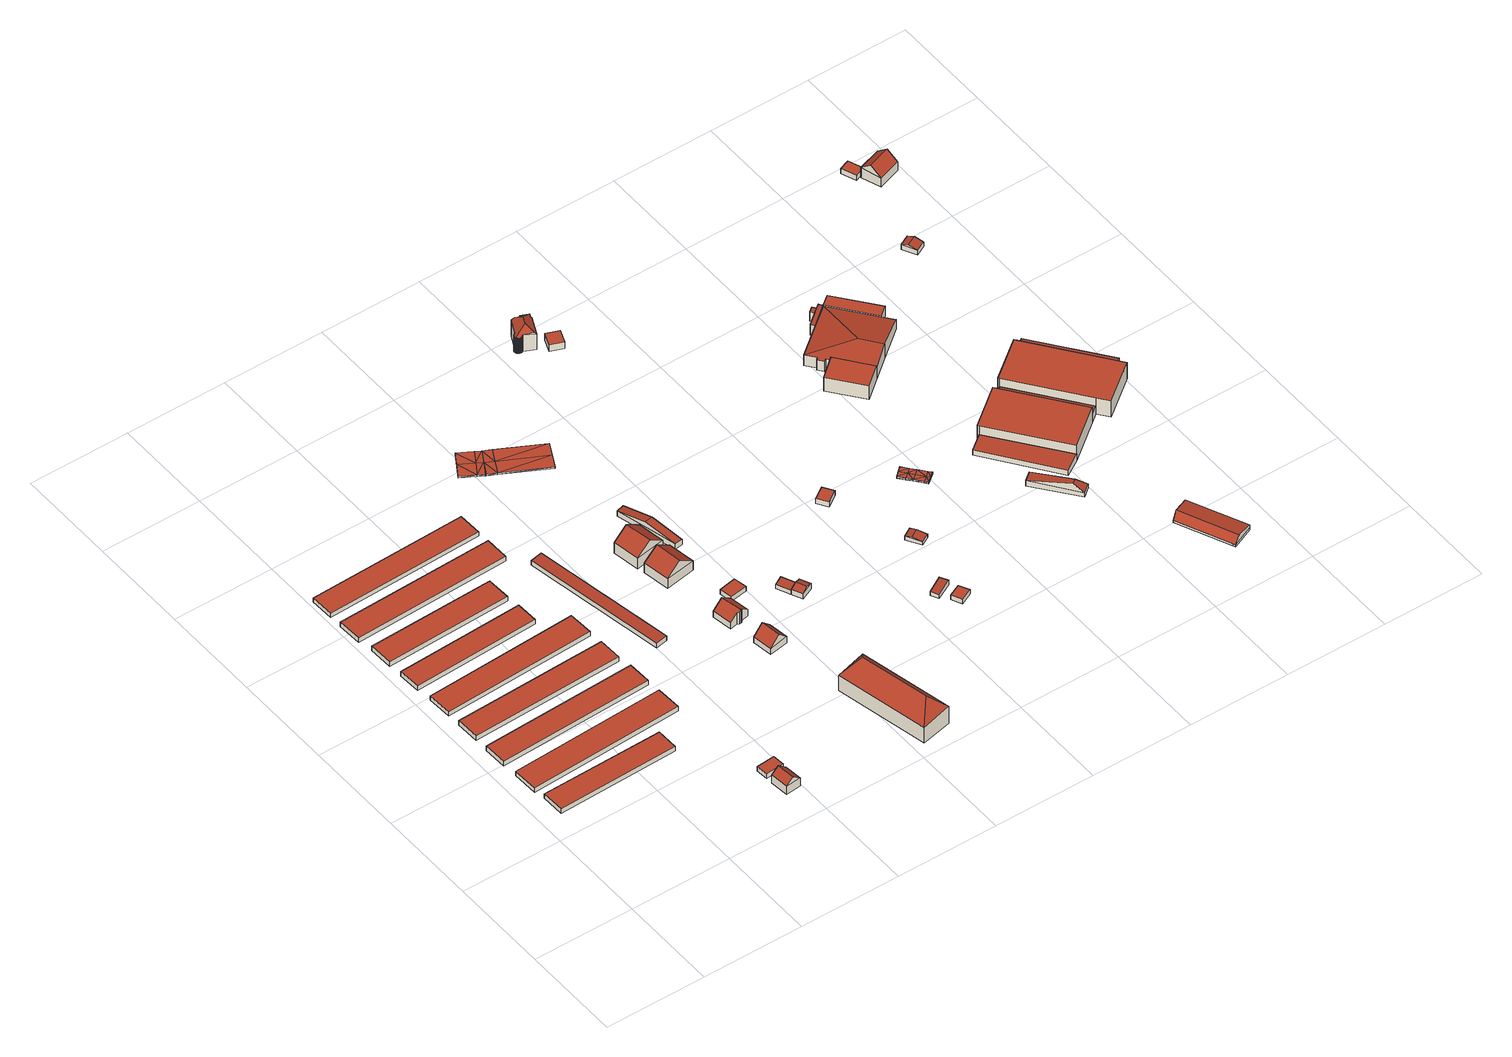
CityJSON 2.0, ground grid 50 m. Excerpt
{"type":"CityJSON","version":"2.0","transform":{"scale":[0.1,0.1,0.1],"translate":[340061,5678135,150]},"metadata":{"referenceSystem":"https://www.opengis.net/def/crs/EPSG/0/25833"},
"CityObjects":{
"building1":{"type":"Building","attributes":{"Dachtyp_tdc":"tdcPolyFlatRoof","Gemeindeschluessel":14729160,"Dachneigung":0,"QualitaetDacherkennung":96,"Geometrietyp2DReferenz":"3000","function":"31001_2463","roofType":"1000","measuredHeight":2.5},"geometry":[{"type":"MultiSurface","lod":"2","boundaries":[[[0,1,2,3]],[[1,4,5,2]],[[4,6,7,5]],[[6,0,3,7]],[[6,4,1,0]],[[3,2,5,7]]],"semantics":{"surfaces":[{"type":"WallSurface"},{"type":"RoofSurface"},{"type":"GroundSurface"}],"values":[0,0,0,0,1,2]}}]},
"building2":{"type":"Building","attributes":{"Dachtyp_tdc":"tdcPolyFlatRoof","Gemeindeschluessel":14729160,"Dachneigung":0,"QualitaetDacherkennung":95,"Geometrietyp2DReferenz":"3000","function":"31001_2463","roofType":"1000","measuredHeight":2.52},"geometry":[{"type":"MultiSurface","lod":"2","boundaries":[[[8,9,10,11]],[[8,12,13,9]],[[10,14,15,11]],[[9,13,14,10]],[[13,12,15,14]],[[12,8,11,15]]],"semantics":{"surfaces":[{"type":"WallSurface"},{"type":"RoofSurface"},{"type":"GroundSurface"}],"values":[0,1,2,0,0,0]}}]},
"building3":{"type":"Building","attributes":{"Dachtyp_tdc":"tdcPolyFlatRoof","Gemeindeschluessel":14729160,"Dachneigung":0,"QualitaetDacherkennung":96,"Geometrietyp2DReferenz":"3000","function":"31001_2463","roofType":"1000","measuredHeight":2.64},"geometry":[{"type":"MultiSurface","lod":"2","boundaries":[[[16,17,18,19]],[[17,20,21,18]],[[20,22,23,21]],[[22,16,19,23]],[[22,20,17,16]],[[19,18,21,23]]],"semantics":{"surfaces":[{"type":"WallSurface"},{"type":"RoofSurface"},{"type":"GroundSurface"}],"values":[0,0,0,0,1,2]}}]},
"building4":{"type":"Building","attributes":{"Dachtyp_tdc":"tdcPolyFlatRoof","Gemeindeschluessel":14729160,"Dachneigung":0,"QualitaetDacherkennung":95,"Geometrietyp2DReferenz":"3000","function":"31001_2463","roofType":"1000","measuredHeight":2.54},"geometry":[{"type":"MultiSurface","lod":"2","boundaries":[[[24,25,26,27]],[[25,28,29,26]],[[28,30,31,29]],[[30,24,27,31]],[[30,28,25,24]],[[27,26,29,31]]],"semantics":{"surfaces":[{"type":"WallSurface"},{"type":"RoofSurface"},{"type":"GroundSurface"}],"values":[0,0,0,0,1,2]}}]},
"building5":{"type":"Building","attributes":{"Dachtyp_tdc":"tdcPolyFlatRoof","Gemeindeschluessel":14729160,"Dachneigung":0,"QualitaetDacherkennung":94,"Geometrietyp2DReferenz":"3000","function":"31001_2463","roofType":"1000","measuredHeight":2.49},"geometry":[{"type":"MultiSurface","lod":"2","boundaries":[[[32,33,34,35]],[[33,36,37,34]],[[36,38,39,37]],[[38,32,35,39]],[[38,36,33,32]],[[35,34,37,39]]],"semantics":{"surfaces":[{"type":"WallSurface"},{"type":"RoofSurface"},{"type":"GroundSurface"}],"values":[0,0,0,0,1,2]}}]},
"building6":{"type":"Building","attributes":{"Dachtyp_tdc":"tdcPolyFlatRoof","Gemeindeschluessel":14729160,"Dachneigung":0,"QualitaetDacherkennung":95,"Geometrietyp2DReferenz":"3000","function":"31001_2463","roofType":"1000","measuredHeight":2.53},"geometry":[{"type":"MultiSurface","lod":"2","boundaries":[[[40,41,42,43]],[[41,44,45,42]],[[44,46,47,45]],[[46,40,43,47]],[[46,44,41,40]],[[43,42,45,47]]],"semantics":{"surfaces":[{"type":"WallSurface"},{"type":"RoofSurface"},{"type":"GroundSurface"}],"values":[0,0,0,0,1,2]}}]},
"building7":{"type":"Building","attributes":{"Gemeindeschluessel":14729160,"Dachtyp_tdc":"tdcPolyFlatRoof","Dachneigung":0,"QualitaetDacherkennung":95,"Geometrietyp2DReferenz":"3000","function":"31001_2463","roofType":"1000","measuredHeight":2.55},"geometry":[{"type":"MultiSurface","lod":"2","boundaries":[[[48,49,50,51]],[[49,52,53,50]],[[52,54,55,53]],[[54,48,51,55]],[[54,52,49,48]],[[51,50,53,55]]],"semantics":{"surfaces":[{"type":"WallSurface"},{"type":"RoofSurface"},{"type":"GroundSurface"}],"values":[0,0,0,0,1,2]}}]},
"building8":{"type":"Building","attributes":{"Dachtyp_tdc":"tdcGableRoof","Gemeindeschluessel":14729160,"Dachneigung":39.88,"QualitaetDacherkennung":88,"Geometrietyp2DReferenz":"3000","function":"31001_9998","roofType":"3100","measuredHeight":7.83},"geometry":[{"type":"MultiSurface","lod":"2","boundaries":[[[56,57,58,59]],[[57,60,61,58]],[[60,62,63,61]],[[62,56,59,63]],[[60,57,64]],[[56,62,65]],[[57,56,65,64]],[[62,60,64,65]],[[59,58,61,63]]],"semantics":{"surfaces":[{"type":"WallSurface"},{"type":"RoofSurface"},{"type":"GroundSurface"}],"values":[0,0,0,0,0,0,1,1,2]}}]},
"building9":{"type":"Building","attributes":{"Dachtyp_tdc":"tdcPolyFlatRoof","Gemeindeschluessel":14729160,"Dachneigung":0,"QualitaetDacherkennung":67,"Geometrietyp2DReferenz":"3000","function":"31001_9998","roofType":"1000","measuredHeight":2.51},"geometry":[{"type":"MultiSurface","lod":"2","boundaries":[[[66,67,68,69]],[[67,70,71,68]],[[70,72,73,71]],[[72,66,69,73]],[[72,70,67,66]],[[69,68,71,73]]],"semantics":{"surfaces":[{"type":"WallSurface"},{"type":"RoofSurface"},{"type":"GroundSurface"}],"values":[0,0,0,0,1,2]}}]},
"building10":{"type":"Building","attributes":{"Dachtyp_tdc":"tdcPolyFlatRoof","Gemeindeschluessel":14729160,"Dachneigung":0,"QualitaetDacherkennung":96,"Geometrietyp2DReferenz":"3000","function":"31001_2463","roofType":"1000","measuredHeight":2.58},"geometry":[{"type":"MultiSurface","lod":"2","boundaries":[[[74,75,76,77]],[[75,78,79,76]],[[78,80,81,79]],[[80,74,77,81]],[[80,78,75,74]],[[77,76,79,81]]],"semantics":{"surfaces":[{"type":"WallSurface"},{"type":"RoofSurface"},{"type":"GroundSurface"}],"values":[0,0,0,0,1,2]}}]},
"building11":{"type":"Building","attributes":{"Dachtyp_tdc":"tdcPolyFlatRoof","Gemeindeschluessel":14729160,"Dachneigung":0,"QualitaetDacherkennung":94,"Geometrietyp2DReferenz":"3000","function":"31001_2463","roofType":"1000","measuredHeight":2.54},"geometry":[{"type":"MultiSurface","lod":"2","boundaries":[[[82,83,84,85]],[[83,86,87,84]],[[86,88,89,87]],[[88,82,85,89]],[[88,86,83,82]],[[85,84,87,89]]],"semantics":{"surfaces":[{"type":"WallSurface"},{"type":"RoofSurface"},{"type":"GroundSurface"}],"values":[0,0,0,0,1,2]}}]},
"building12":{"type":"Building","attributes":{"Dachtyp_tdc":"tdcPolyFlatRoof","Gemeindeschluessel":14729160,"Dachneigung":2.78,"QualitaetDacherkennung":98,"Geometrietyp2DReferenz":"3000","function":"31001_2463","roofType":"2100","measuredHeight":2.7},"geometry":[{"type":"MultiSurface","lod":"2","boundaries":[[[90,91,92,93]],[[91,94,95,92]],[[94,96,97,95]],[[96,90,93,97]],[[96,94,91,90]],[[93,92,95,97]]],"semantics":{"surfaces":[{"type":"WallSurface"},{"type":"RoofSurface"},{"type":"GroundSurface"}],"values":[0,0,0,0,1,2]}}]},
"building13":{"type":"Building","attributes":{"Dachtyp_tdc":"tdcHipRoof","Gemeindeschluessel":14729160,"Dachneigung":42.55,"QualitaetDacherkennung":79,"Geometrietyp2DReferenz":"3000","function":"31001_9998","roofType":"3200","measuredHeight":16.56},"geometry":[{"type":"MultiSurface","lod":"2","boundaries":[[[98,99,100,101]],[[99,102,103,100]],[[102,104,105,103]],[[104,98,101,105]],[[102,99,106]],[[98,104,107]],[[99,98,107,106]],[[104,102,106,107]],[[101,100,103,105]]],"semantics":{"surfaces":[{"type":"WallSurface"},{"type":"RoofSurface"},{"type":"GroundSurface"}],"values":[0,0,0,0,1,1,1,1,2]}}]},
"building14":{"type":"Building","attributes":{"Dachtyp_tdc":"tdcGableRoof","Gemeindeschluessel":14729160,"Dachneigung":44.79,"QualitaetDacherkennung":90,"Geometrietyp2DReferenz":"3000","function":"31001_9998","roofType":"3100","measuredHeight":8.06},"geometry":[{"type":"MultiSurface","lod":"2","boundaries":[[[108,109,110,111]],[[109,112,113,110]],[[112,114,115,113]],[[114,108,111,115]],[[112,109,116]],[[108,114,117]],[[109,108,117,116]],[[114,112,116,117]],[[111,110,113,115]]],"semantics":{"surfaces":[{"type":"WallSurface"},{"type":"RoofSurface"},{"type":"GroundSurface"}],"values":[0,0,0,0,0,0,1,1,2]}}]},
"building15":{"type":"Building","attributes":{"Dachtyp_tdc":"tdcGableRoof","Gemeindeschluessel":14729160,"Dachneigung":37.89,"QualitaetDacherkennung":92,"Geometrietyp2DReferenz":"3000","function":"31001_9998","roofType":"3100","measuredHeight":7.56},"geometry":[{"type":"MultiSurface","lod":"2","boundaries":[[[118,119,120,121]],[[119,122,123,120]],[[122,124,125,123]],[[124,126,127,125]],[[126,128,129,127]],[[128,130,131,129]],[[130,132,133,131]],[[132,134,135,133]],[[134,136,137,135]],[[136,118,121,137]],[[132,130,128,126,124,122]],[[122,119,118,136,134,132]],[[121,120,123,125,127,129,131,133,135,137]]],"semantics":{"surfaces":[{"type":"WallSurface"},{"type":"RoofSurface"},{"type":"GroundSurface"}],"values":[0,0,0,0,0,0,0,0,0,0,1,1,2]}}]},
"building16":{"type":"Building","attributes":{"Dachtyp_tdc":"tdcGableRoof","Gemeindeschluessel":14729160,"Dachneigung":36.26,"QualitaetDacherkennung":87,"Geometrietyp2DReferenz":"3000","function":"31001_9998","roofType":"3100","measuredHeight":10.91},"geometry":[{"type":"MultiSurface","lod":"2","boundaries":[[[138,139,140,141]],[[139,142,143,140]],[[142,144,145,143]],[[144,138,141,145]],[[142,139,146]],[[138,144,147]],[[139,138,147,146]],[[144,142,146,147]],[[141,140,143,145]]],"semantics":{"surfaces":[{"type":"WallSurface"},{"type":"RoofSurface"},{"type":"GroundSurface"}],"values":[0,0,0,0,0,0,1,1,2]}}]},
"building17":{"type":"Building","attributes":{"Dachtyp_tdc":"tdcGableRoof","Gemeindeschluessel":14729160,"Dachneigung":36.37,"QualitaetDacherkennung":86,"Geometrietyp2DReferenz":"3000","function":"31001_9998","roofType":"3100","measuredHeight":11.45},"geometry":[{"type":"MultiSurface","lod":"2","boundaries":[[[148,149,150,151]],[[149,152,153,150]],[[152,154,155,153]],[[154,148,151,155]],[[152,149,156]],[[148,154,157]],[[149,148,157,156]],[[154,152,156,157]],[[151,150,153,155]]],"semantics":{"surfaces":[{"type":"WallSurface"},{"type":"RoofSurface"},{"type":"GroundSurface"}],"values":[0,0,0,0,0,0,1,1,2]}}]},
"building18":{"type":"Building","attributes":{"Dachtyp_tdc":"tdcPolyFlatRoof","Gemeindeschluessel":14729160,"Dachneigung":0,"QualitaetDacherkennung":86,"Geometrietyp2DReferenz":"3000","function":"31001_9998","roofType":"1000","measuredHeight":2.58},"geometry":[{"type":"MultiSurface","lod":"2","boundaries":[[[158,159,160,161]],[[159,162,163,160]],[[162,164,165,163]],[[164,158,161,165]],[[164,162,159,158]],[[161,160,163,165]]],"semantics":{"surfaces":[{"type":"WallSurface"},{"type":"RoofSurface"},{"type":"GroundSurface"}],"values":[0,0,0,0,1,2]}}]},
"building19":{"type":"Building","attributes":{"BodenHoehe":157.32,"gemHoehe":0,"BauwerkHoehe":1,"Breite":14,"Gemeindeschluessel":"14729160","Geometrietyp2DReferenz":"3000","function":"53001_1800","measuredHeight":1},"geometry":[{"type":"MultiSurface","lod":"2","boundaries":[[[166,167,168]],[[167,169,170]],[[167,170,168]],[[169,171,170]],[[170,171,172]],[[171,173,174]],[[171,174,172]],[[175,176,177]],[[177,176,167]],[[176,178,169]],[[176,169,167]],[[169,178,179]],[[179,180,169]],[[169,180,181]],[[169,181,171]],[[181,182,173]],[[181,173,171]],[[177,167,166]],[[177,166,183]],[[177,183,184]],[[166,168,185]],[[166,185,183]],[[168,170,186]],[[168,186,185]],[[170,172,187]],[[170,187,186]],[[172,174,188]],[[172,188,187]],[[174,173,189]],[[174,189,188]],[[173,182,190]],[[173,190,189]],[[182,181,191]],[[182,191,190]],[[181,180,192]],[[181,192,191]],[[180,179,193]],[[180,193,192]],[[179,178,194]],[[179,194,193]],[[178,176,195]],[[178,195,194]],[[176,175,196]],[[176,196,195]],[[175,177,184]],[[175,184,196]],[[183,197,184]],[[185,197,183]],[[186,198,197]],[[185,186,197]],[[186,199,198]],[[187,199,186]],[[188,189,199]],[[187,188,199]],[[184,195,196]],[[197,195,184]],[[198,194,195]],[[197,198,195]],[[193,194,198]],[[198,192,193]],[[191,192,198]],[[199,191,198]],[[189,190,191]],[[199,189,191]]],"semantics":{"surfaces":[{"type":"RoofSurface"},{"type":"WallSurface"},{"type":"GroundSurface"}],"values":[0,0,0,0,0,0,0,0,0,0,0,0,0,0,0,0,0,0,1,1,1,1,1,1,1,1,1,1,1,1,1,1,1,1,1,1,1,1,1,1,1,1,1,1,1,1,2,2,2,2,2,2,2,2,2,2,2,2,2,2,2,2,2,2]}}]},
"building20":{"type":"Building","attributes":{"Dachtyp_tdc":"tdcGableRoof","Gemeindeschluessel":14729160,"Dachneigung":10.21,"QualitaetDacherkennung":23,"Geometrietyp2DReferenz":"3000","function":"31001_9998","roofType":"3100","measuredHeight":5.86},"geometry":[{"type":"MultiSurface","lod":"2","boundaries":[[[200,201,202,203]],[[201,204,205,202]],[[204,206,207,205]],[[206,200,203,207]],[[204,201,208]],[[200,206,209]],[[201,200,209,208]],[[206,204,208,209]],[[203,202,205,207]]],"semantics":{"surfaces":[{"type":"WallSurface"},{"type":"RoofSurface"},{"type":"GroundSurface"}],"values":[0,0,0,0,0,0,1,1,2]}}]},
"building21":{"type":"Building","attributes":{"Gemeindeschluessel":14729160,"Geometrietyp2DReferenz":"3000","function":"31001_9998","roofType":"9999"},"children":["building21-1","building21-2"]},
"building21-1":{"type":"BuildingPart","attributes":{"Dachtyp_tdc":"tdcPolyFlatRoof","Dachneigung":8.98,"QualitaetDacherkennung":66,"Geometrietyp2DReferenz":"3000","roofType":"2100","measuredHeight":3.09},"parents":["building21"],"geometry":[{"type":"MultiSurface","lod":"2","boundaries":[[[210,211,212,213]],[[211,214,215,212]],[[214,216,217,218,215]],[[214,211,210,219,216]],[[218,213,212,215]],[[219,217,216]],[[210,213,218,217,219]]],"semantics":{"surfaces":[{"type":"WallSurface"},{"type":"RoofSurface"},{"type":"GroundSurface"},{"type":"ClosureSurface"}],"values":[0,0,0,1,2,0,3]}}]},
"building21-2":{"type":"BuildingPart","attributes":{"Dachtyp_tdc":"tdcGableRoof","Dachneigung":16.15,"QualitaetDacherkennung":88,"Geometrietyp2DReferenz":"3000","roofType":"3100","measuredHeight":3.98},"parents":["building21"],"geometry":[{"type":"MultiSurface","lod":"2","boundaries":[[[220,221,222,223]],[[221,224,225,222]],[[224,226,210,213,225]],[[224,221,227]],[[220,217,219,226,228]],[[221,220,228,227]],[[226,224,227,228]],[[223,222,225,213,218]],[[223,218,217,220]],[[219,210,226]],[[218,213,210,219,217]]],"semantics":{"surfaces":[{"type":"WallSurface"},{"type":"RoofSurface"},{"type":"GroundSurface"},{"type":"ClosureSurface"}],"values":[0,0,0,0,0,1,1,2,0,0,3]}}]},
"building22":{"type":"Building","attributes":{"Dachtyp_tdc":"tdcPolyFlatRoof","Gemeindeschluessel":14729160,"Dachneigung":2.96,"QualitaetDacherkennung":71,"Geometrietyp2DReferenz":"3000","function":"31001_9998","roofType":"2100","measuredHeight":2.67},"geometry":[{"type":"MultiSurface","lod":"2","boundaries":[[[229,230,231,232]],[[230,233,234,231]],[[233,235,236,234]],[[235,229,232,236]],[[235,233,230,229]],[[232,231,234,236]]],"semantics":{"surfaces":[{"type":"WallSurface"},{"type":"RoofSurface"},{"type":"GroundSurface"}],"values":[0,0,0,0,1,2]}}]},
"building23":{"type":"Building","attributes":{"Dachtyp_tdc":"tdcPolyFlatRoof","Gemeindeschluessel":14729160,"Dachneigung":0,"QualitaetDacherkennung":78,"Geometrietyp2DReferenz":"3000","function":"31001_9998","roofType":"1000","measuredHeight":2.62},"geometry":[{"type":"MultiSurface","lod":"2","boundaries":[[[237,238,239,240]],[[238,241,242,239]],[[241,243,244,242]],[[243,237,240,244]],[[243,241,238,237]],[[240,239,242,244]]],"semantics":{"surfaces":[{"type":"WallSurface"},{"type":"RoofSurface"},{"type":"GroundSurface"}],"values":[0,0,0,0,1,2]}}]},
"building24":{"type":"Building","attributes":{"Dachtyp_tdc":"tdcPolyFlatRoof","Gemeindeschluessel":14729160,"Dachneigung":0,"QualitaetDacherkennung":72,"Geometrietyp2DReferenz":"3000","function":"31001_9998","roofType":"1000","measuredHeight":2.79},"geometry":[{"type":"MultiSurface","lod":"2","boundaries":[[[245,246,247,248]],[[246,249,250,247]],[[249,251,252,250]],[[251,245,248,252]],[[251,249,246,245]],[[248,247,250,252]]],"semantics":{"surfaces":[{"type":"WallSurface"},{"type":"RoofSurface"},{"type":"GroundSurface"}],"values":[0,0,0,0,1,2]}}]},
"building25":{"type":"Building","attributes":{"Dachtyp_tdc":"tdcFreeFormRoof","Gemeindeschluessel":14729160,"Dachneigung":44.11,"QualitaetDacherkennung":56,"Geometrietyp2DReferenz":"3000","function":"31001_9998","roofType":"5000","measuredHeight":13.07},"geometry":[{"type":"MultiSurface","lod":"2","boundaries":[[[253,254,255,256]],[[254,257,258,255]],[[257,259,260,258]],[[259,261,262,260]],[[261,263,264,262]],[[263,265,266,264]],[[265,267,268,266]],[[267,269,270,268]],[[269,271,272,270]],[[271,273,274,272]],[[273,275,276,274]],[[275,277,278,276]],[[277,279,280,278]],[[279,281,282,280]],[[281,283,284,282]],[[283,285,286,284]],[[285,287,288,286]],[[287,289,290,288]],[[289,291,292,290]],[[291,293,294,292]],[[293,295,296,294]],[[295,297,298,296]],[[297,299,300,298]],[[299,301,302,300]],[[301,303,304,302]],[[303,253,256,304]],[[261,305,306,307,277,275,273,271,269,267,265,263]],[[308,253,303,301,309,310]],[[254,308,310,306,305,259,257]],[[306,310,309,299,297,295,293,291,289,287,285,283,281,279,307]],[[254,253,308]],[[301,299,309]],[[261,259,305]],[[279,277,307]],[[256,255,258,260,262,264,266,268,270,272,274,276,278,280,282,284,286,288,290,292,294,296,298,300,302,304]]],"semantics":{"surfaces":[{"type":"WallSurface"},{"type":"RoofSurface"},{"type":"GroundSurface"}],"values":[0,0,0,0,0,0,0,0,0,0,0,0,0,0,0,0,0,0,0,0,0,0,0,0,0,0,1,1,1,1,0,0,0,0,2]}}]},
"building26":{"type":"Building","attributes":{"Dachtyp_tdc":"tdcGableRoof","Gemeindeschluessel":14729160,"Dachneigung":10.11,"QualitaetDacherkennung":92,"Geometrietyp2DReferenz":"3000","function":"31001_9998","roofType":"3100","measuredHeight":2.78},"geometry":[{"type":"MultiSurface","lod":"2","boundaries":[[[311,312,313,314]],[[312,315,316,313]],[[315,317,318,316]],[[317,311,314,318]],[[315,312,319]],[[311,317,320]],[[312,311,320,319]],[[317,315,319,320]],[[314,313,316,318]]],"semantics":{"surfaces":[{"type":"WallSurface"},{"type":"RoofSurface"},{"type":"GroundSurface"}],"values":[0,0,0,0,0,0,1,1,2]}}]},
"building27":{"type":"Building","attributes":{"Dachtyp_tdc":"tdcPolyFlatRoof","Gemeindeschluessel":14729160,"Dachneigung":0,"QualitaetDacherkennung":80,"Geometrietyp2DReferenz":"3000","function":"31001_9998","roofType":"1000","measuredHeight":3.76},"geometry":[{"type":"MultiSurface","lod":"2","boundaries":[[[321,322,323,324]],[[322,325,326,323]],[[325,327,328,326]],[[327,321,324,328]],[[327,325,322,321]],[[324,323,326,328]]],"semantics":{"surfaces":[{"type":"WallSurface"},{"type":"RoofSurface"},{"type":"GroundSurface"}],"values":[0,0,0,0,1,2]}}]},
"building28":{"type":"Building","attributes":{"BodenHoehe":157.66,"gemHoehe":0,"BauwerkHoehe":1,"Breite":6,"Gemeindeschluessel":"14729160","Geometrietyp2DReferenz":"3000","function":"53001_1800","measuredHeight":1},"geometry":[{"type":"MultiSurface","lod":"2","boundaries":[[[329,330,331]],[[329,331,332]],[[330,333,334]],[[330,334,331]],[[334,333,335]],[[333,336,335]],[[335,336,337]],[[336,338,337]],[[337,338,339]],[[340,341,330]],[[340,330,329]],[[341,342,330]],[[330,342,333]],[[342,343,336]],[[342,336,333]],[[343,344,336]],[[336,344,338]],[[329,332,345]],[[329,345,346]],[[332,331,347]],[[332,347,345]],[[331,334,348]],[[331,348,347]],[[334,335,349]],[[334,349,348]],[[335,337,350]],[[335,350,349]],[[337,339,351]],[[337,351,350]],[[339,338,352]],[[339,352,351]],[[338,344,353]],[[338,353,352]],[[344,343,354]],[[344,354,353]],[[343,342,355]],[[343,355,354]],[[342,341,356]],[[342,356,355]],[[341,340,357]],[[341,357,356]],[[340,329,346]],[[340,346,357]],[[347,358,346]],[[345,347,346]],[[348,359,358]],[[347,348,358]],[[349,359,348]],[[349,360,359]],[[350,360,349]],[[350,352,360]],[[351,352,350]],[[358,356,357]],[[346,358,357]],[[358,355,356]],[[359,355,358]],[[360,354,355]],[[359,360,355]],[[360,353,354]],[[352,353,360]]],"semantics":{"surfaces":[{"type":"RoofSurface"},{"type":"WallSurface"},{"type":"GroundSurface"}],"values":[0,0,0,0,0,0,0,0,0,0,0,0,0,0,0,0,0,1,1,1,1,1,1,1,1,1,1,1,1,1,1,1,1,1,1,1,1,1,1,1,1,1,1,2,2,2,2,2,2,2,2,2,2,2,2,2,2,2,2,2]}}]},
"building29":{"type":"Building","attributes":{"Dachtyp_tdc":"tdcHipAndGableRoof","Gemeindeschluessel":14729160,"Dachneigung":10.28,"QualitaetDacherkennung":11,"Geometrietyp2DReferenz":"3000","function":"31001_2000","roofType":"5000","measuredHeight":6.62},"geometry":[{"type":"MultiSurface","lod":"2","boundaries":[[[361,362,363,364]],[[362,365,366,363]],[[365,367,368,366]],[[367,361,364,368]],[[365,362,369]],[[361,367,370]],[[362,361,370,369]],[[367,365,369,370]],[[364,363,366,368]]],"semantics":{"surfaces":[{"type":"WallSurface"},{"type":"RoofSurface"},{"type":"GroundSurface"}],"values":[0,0,0,0,1,0,1,1,2]}}]},
"building30":{"type":"Building","attributes":{"Dachtyp_tdc":"tdcPolyFlatRoof","Gemeindeschluessel":14729160,"Dachneigung":6.44,"QualitaetDacherkennung":65,"Geometrietyp2DReferenz":"3000","function":"31001_2000","roofType":"2100","measuredHeight":4.09},"geometry":[{"type":"MultiSurface","lod":"2","boundaries":[[[371,372,373,374]],[[372,375,376,373]],[[375,377,378,376]],[[377,371,374,378]],[[377,375,372,371]],[[374,373,376,378]]],"semantics":{"surfaces":[{"type":"WallSurface"},{"type":"RoofSurface"},{"type":"GroundSurface"}],"values":[0,0,0,0,1,2]}}]},
"building31":{"type":"Building","attributes":{"name":"Schwimmhalle Grimma","Gemeindeschluessel":14729160,"Geometrietyp2DReferenz":"3000","function":"31001_3221","roofType":"9999"},"children":["building31-1","building31-2","building31-3","building31-4","building31-5"]},
"building31-1":{"type":"BuildingPart","attributes":{"Dachtyp_tdc":"tdcPolyFlatRoof","Dachneigung":0,"QualitaetDacherkennung":71,"Geometrietyp2DReferenz":"3000","roofType":"1000","measuredHeight":5.78},"parents":["building31"],"geometry":[{"type":"MultiSurface","lod":"2","boundaries":[[[379,380,381,382,383]],[[384,385,386,387]],[[385,379,383,386]],[[385,384,380,379]],[[383,382,388,387,386]],[[387,388,389,381,380,384]],[[388,382,381,389]]],"semantics":{"surfaces":[{"type":"WallSurface"},{"type":"RoofSurface"},{"type":"GroundSurface"},{"type":"ClosureSurface"}],"values":[0,0,0,1,2,0,3]}}]},
"building31-2":{"type":"BuildingPart","attributes":{"Dachtyp_tdc":"tdcPolyFlatRoof","Dachneigung":0,"QualitaetDacherkennung":35,"Geometrietyp2DReferenz":"3000","roofType":"1000","measuredHeight":7.8},"parents":["building31"],"geometry":[{"type":"MultiSurface","lod":"2","boundaries":[[[390,391,392,393,394]],[[391,395,396,392]],[[395,397,398,399,396]],[[397,395,391,390]],[[393,392,396,399]],[[394,398,397,390]],[[394,393,399,398]]],"semantics":{"surfaces":[{"type":"WallSurface"},{"type":"RoofSurface"},{"type":"GroundSurface"},{"type":"ClosureSurface"}],"values":[0,0,0,1,2,0,3]}}]},
"building31-3":{"type":"BuildingPart","attributes":{"Dachtyp_tdc":"tdcPolyFlatRoof","Dachneigung":0,"QualitaetDacherkennung":69,"Geometrietyp2DReferenz":"3000","roofType":"1000","measuredHeight":5.13},"parents":["building31"],"geometry":[{"type":"MultiSurface","lod":"2","boundaries":[[[400,401,402,403]],[[401,404,405,402]],[[404,406,407,405]],[[406,404,401,400]],[[403,402,405,407]],[[403,407,406,400]]],"semantics":{"surfaces":[{"type":"WallSurface"},{"type":"RoofSurface"},{"type":"GroundSurface"},{"type":"ClosureSurface"}],"values":[0,0,0,1,2,3]}}]},
"building31-4":{"type":"BuildingPart","attributes":{"Dachtyp_tdc":"tdcPolyFlatRoof","Dachneigung":10.62,"QualitaetDacherkennung":64,"Geometrietyp2DReferenz":"3000","roofType":"2100","measuredHeight":6.1},"parents":["building31"],"geometry":[{"type":"MultiSurface","lod":"2","boundaries":[[[408,409,410,411]],[[409,412,400,403,410]],[[413,407,406]],[[413,414,415,407]],[[414,416,417,415]],[[416,418,387,417]],[[418,419,389,388,387]],[[420,408,411,421,422]],[[420,419,418,416,414,413,412,409,408]],[[411,410,403,407,415,417,387,388,421]],[[406,400,412,413]],[[406,407,403,400]],[[422,389,419,420]],[[422,421,388,389]]],"semantics":{"surfaces":[{"type":"WallSurface"},{"type":"RoofSurface"},{"type":"GroundSurface"},{"type":"ClosureSurface"}],"values":[0,0,0,0,0,0,0,0,1,2,0,3,0,3]}}]},
"building31-5":{"type":"BuildingPart","attributes":{"Dachtyp_tdc":"tdcHipAndGableRoof","Dachneigung":10.03,"QualitaetDacherkennung":15,"Geometrietyp2DReferenz":"3000","roofType":"5000","measuredHeight":8.52},"parents":["building31"],"geometry":[{"type":"MultiSurface","lod":"2","boundaries":[[[423,394,393,424]],[[398,425,426,399]],[[425,427,428,426]],[[427,429,430,428]],[[429,431,432,430]],[[431,433,434,432]],[[433,422,421,434]],[[381,435,436,382]],[[435,423,424,436]],[[389,422,433,437]],[[433,431,429,427,425,398,394,423,437]],[[423,435,381,389,437]],[[424,393,399,426,428,430,432,434,421,388,382,436]],[[399,393,394,398]],[[389,388,421,422]],[[381,382,388,389]]],"semantics":{"surfaces":[{"type":"WallSurface"},{"type":"RoofSurface"},{"type":"GroundSurface"},{"type":"ClosureSurface"}],"values":[0,0,0,0,0,0,0,0,0,1,1,1,2,3,3,3]}}]},
"building32":{"type":"Building","attributes":{"Dachtyp_tdc":"tdcGableRoof","Gemeindeschluessel":14729160,"Dachneigung":10.02,"QualitaetDacherkennung":12,"Geometrietyp2DReferenz":"3000","function":"31001_2000","roofType":"3100","measuredHeight":4.61},"geometry":[{"type":"MultiSurface","lod":"2","boundaries":[[[438,439,440,441]],[[439,442,443,440]],[[442,444,445,443]],[[444,446,447,445]],[[446,438,441,447]],[[446,444,442,448,449]],[[450,449,448,451]],[[439,451,448,442]],[[438,450,451,439]],[[446,449,450,438]],[[441,440,443,445,447]]],"semantics":{"surfaces":[{"type":"WallSurface"},{"type":"RoofSurface"},{"type":"GroundSurface"}],"values":[0,0,0,0,0,1,1,0,0,0,2]}}]},
"building33":{"type":"Building","attributes":{"Dachtyp_tdc":"tdcPolyFlatRoof","Gemeindeschluessel":14729160,"Dachneigung":0,"QualitaetDacherkennung":34,"Geometrietyp2DReferenz":"3000","function":"31001_2000","roofType":"1000","measuredHeight":9.03},"geometry":[{"type":"MultiSurface","lod":"2","boundaries":[[[452,453,454,455]],[[453,456,457,454]],[[456,458,459,457]],[[458,460,461,459]],[[460,462,463,461]],[[462,452,455,463]],[[462,460,458,456,453,452]],[[455,454,457,459,461,463]]],"semantics":{"surfaces":[{"type":"WallSurface"},{"type":"RoofSurface"},{"type":"GroundSurface"}],"values":[0,0,0,0,0,0,1,2]}}]},
"building34":{"type":"Building","attributes":{"Dachtyp_tdc":"tdcPolyFlatRoof","Gemeindeschluessel":14729160,"Dachneigung":4.51,"QualitaetDacherkennung":60,"Geometrietyp2DReferenz":"3000","function":"31001_2000","roofType":"2100","measuredHeight":4.79},"geometry":[{"type":"MultiSurface","lod":"2","boundaries":[[[464,465,461,466]],[[465,467,459,461]],[[467,468,469,459]],[[468,464,466,469]],[[468,467,465,464]],[[466,461,459,469]]],"semantics":{"surfaces":[{"type":"WallSurface"},{"type":"RoofSurface"},{"type":"GroundSurface"}],"values":[0,0,0,0,1,2]}}]},
"building35":{"type":"Building","attributes":{"Dachtyp_tdc":"tdcPolyFlatRoof","Gemeindeschluessel":14729160,"Dachneigung":0,"QualitaetDacherkennung":33,"Geometrietyp2DReferenz":"3000","function":"31001_2000","roofType":"1000","measuredHeight":9.4},"geometry":[{"type":"MultiSurface","lod":"2","boundaries":[[[470,471,472,473]],[[471,474,475,472]],[[474,476,477,475]],[[476,478,479,477]],[[478,480,481,479]],[[480,482,483,481]],[[482,484,485,483]],[[484,470,473,485]],[[484,482,480,478,476,474,471,470]],[[473,472,475,477,479,481,483,485]]],"semantics":{"surfaces":[{"type":"WallSurface"},{"type":"RoofSurface"},{"type":"GroundSurface"}],"values":[0,0,0,0,0,0,0,0,1,2]}}]},
"building36":{"type":"Building","attributes":{"Dachtyp_tdc":"tdcPolyFlatRoof","Gemeindeschluessel":14729160,"Dachneigung":6.08,"QualitaetDacherkennung":89,"Geometrietyp2DReferenz":"3000","function":"31001_2000","roofType":"2100","measuredHeight":4.92},"geometry":[{"type":"MultiSurface","lod":"2","boundaries":[[[486,487,481,488]],[[487,489,479,481]],[[489,490,491,479]],[[490,486,488,491]],[[490,489,487,486]],[[488,481,479,491]]],"semantics":{"surfaces":[{"type":"WallSurface"},{"type":"RoofSurface"},{"type":"GroundSurface"}],"values":[0,0,0,0,1,2]}}]},
"building37":{"type":"Building","attributes":{"Dachtyp_tdc":"tdcGableRoof","Gemeindeschluessel":14729160,"Dachneigung":15.86,"QualitaetDacherkennung":71,"Geometrietyp2DReferenz":"3000","function":"31001_9998","roofType":"3100","measuredHeight":3.83},"geometry":[{"type":"MultiSurface","lod":"2","boundaries":[[[492,493,494,495]],[[493,496,497,494]],[[496,498,499,497]],[[498,492,495,499]],[[496,493,500]],[[492,498,501]],[[493,492,501,500]],[[498,496,500,501]],[[495,494,497,499]]],"semantics":{"surfaces":[{"type":"WallSurface"},{"type":"RoofSurface"},{"type":"GroundSurface"}],"values":[0,0,0,0,0,0,1,1,2]}}]},
"building38":{"type":"Building","attributes":{"Dachtyp_tdc":"tdcPolyFlatRoof","Gemeindeschluessel":14729160,"Dachneigung":0,"QualitaetDacherkennung":66,"Geometrietyp2DReferenz":"3000","function":"31001_9998","roofType":"1000","measuredHeight":2.62},"geometry":[{"type":"MultiSurface","lod":"2","boundaries":[[[502,503,504,505]],[[503,506,507,504]],[[506,508,509,507]],[[508,502,505,509]],[[508,506,503,502]],[[505,504,507,509]]],"semantics":{"surfaces":[{"type":"WallSurface"},{"type":"RoofSurface"},{"type":"GroundSurface"}],"values":[0,0,0,0,1,2]}}]},
"building39":{"type":"Building","attributes":{"Dachtyp_tdc":"tdcGableRoof","Gemeindeschluessel":14729160,"Dachneigung":40.2,"QualitaetDacherkennung":85,"Geometrietyp2DReferenz":"3000","function":"31001_9998","roofType":"3100","measuredHeight":9.44},"geometry":[{"type":"MultiSurface","lod":"2","boundaries":[[[510,511,512,513]],[[511,514,515,512]],[[514,516,517,515]],[[516,510,513,517]],[[514,511,518]],[[510,516,519]],[[511,510,519,518]],[[516,514,518,519]],[[513,512,515,517]]],"semantics":{"surfaces":[{"type":"WallSurface"},{"type":"RoofSurface"},{"type":"GroundSurface"}],"values":[0,0,0,0,0,0,1,1,2]}}]}
},
"vertices":[
[63,694,89],[663,704,89],[663,704,64],[63,694,64],[665,596,89],[665,596,64],[65,579,89],[65,579,64],
[811,906,87],[817,780,87],[817,780,62],[811,906,62],[49,872,87],[54,746,87],[54,746,62],[49,872,62],
[809,977,87],[44,948,87],[44,948,61],[809,977,61],[40,1064,87],[40,1064,61],[804,1093,87],[804,1093,61],
[797,1165,83],[45,1140,83],[45,1140,57],[797,1165,57],[41,1256,83],[41,1256,57],[793,1281,83],[793,1281,57],
[653,1551,78],[29,1525,78],[29,1525,53],[653,1551,53],[25,1636,78],[25,1636,53],[649,1661,78],[649,1661,53],
[794,1361,77],[42,1327,77],[42,1327,52],[794,1361,52],[37,1449,77],[37,1449,52],[788,1483,77],[788,1483,52],
[647,1735,70],[26,1714,70],[26,1714,45],[647,1735,45],[22,1834,70],[22,1834,45],[643,1854,70],[643,1854,45],
[866,94,135],[856,186,135],[856,186,88],[866,94,88],[933,191,133],[933,191,88],[942,102,133],[942,102,88],[894,189,166],[903,98,166],
[949,230,111],[859,223,111],[859,223,85],[949,230,85],[854,281,111],[854,281,85],[944,289,111],[944,289,85],
[788,1938,61],[12,1913,61],[12,1913,35],[788,1938,35],[8,2033,61],[8,2033,35],[785,2057,61],[785,2057,35],
[787,2126,56],[9,2103,56],[9,2103,31],[787,2126,31],[6,2219,56],[6,2219,31],[783,2242,56],[783,2242,31],
[853,1850,68],[912,1860,71],[912,1860,44],[853,1850,44],[1036,1157,71],[1036,1157,44],[977,1147,68],[977,1147,44],
[1505,1,175],[1404,460,175],[1404,460,88],[1505,1,88],[1553,492,187],[1553,492,88],[1654,34,187],[1654,34,88],[1500,421,254],[1575,81,254],
[1325,824,90],[1310,922,90],[1310,922,58],[1325,824,58],[1403,937,95],[1403,937,58],[1418,838,95],[1418,838,58],[1359,930,139],[1374,831,139],
[1350,1062,118],[1346,1053,122],[1346,1053,50],[1350,1062,50],[1341,1052,126],[1341,1052,50],[1333,1050,119],[1333,1050,50],[1324,1057,114],[1324,1057,50],[1287,1050,84],[1287,1050,50],[1270,1149,84],[1270,1149,50],[1322,1159,126],[1322,1159,50],[1371,1167,88],[1371,1167,50],[1388,1068,88],[1388,1068,50],
[1226,1407,94],[1204,1539,94],[1204,1539,39],[1226,1407,39],[1354,1564,91],[1354,1564,39],[1376,1432,91],[1376,1432,39],[1278,1551,148],[1299,1419,148],
[1199,1577,94],[1176,1710,94],[1176,1710,34],[1199,1577,34],[1325,1735,91],[1325,1735,34],[1347,1602,91],[1347,1602,34],[1248,1722,148],[1271,1589,148],
[1386,1179,75],[1375,1242,75],[1375,1242,49],[1386,1179,49],[1460,1258,75],[1460,1258,49],[1472,1194,75],[1472,1194,49],
[970,2535,85],[1002,2435,85],[1039,2495,85],[1030,2418,85],[1065,2479,85],[1072,2397,85],[1104,2459,85],[1285,2286,83],[1317,2349,83],[897,2415,85],[966,2376,85],[933,2475,85],[994,2358,85],[996,2357,85],[998,2356,85],[1040,2335,85],[1253,2224,83],[970,2535,75],[933,2475,75],[1039,2495,75],[1065,2479,75],[1104,2459,75],[1317,2349,73],[1285,2286,73],[1253,2224,73],[1040,2335,75],[998,2356,75],[996,2357,75],[994,2358,75],[966,2376,75],[897,2415,75],[1002,2435,75],[1030,2418,75],[1072,2397,75],
[1438,1591,53],[1398,1586,53],[1398,1586,23],[1438,1591,23],[1323,1887,53],[1323,1887,23],[1362,1897,52],[1362,1897,23],[1359,1740,82],[1399,1748,82],
[1605,1060,79],[1574,1127,79],[1574,1127,55],[1605,1060,55],[1615,1145,86],[1615,1145,55],[1645,1078,86],[1645,1078,85],[1645,1078,55],[1636,1074,85],
[1669,1089,85],[1692,1038,85],[1692,1038,55],[1669,1089,55],[1628,1009,84],[1628,1009,55],[1605,1060,84],[1662,1025,95],[1639,1075,95],
[2053,701,93],[2132,743,98],[2132,743,71],[2053,701,71],[2152,705,98],[2152,705,71],[2073,663,93],[2073,663,71],
[2190,608,98],[2131,579,98],[2131,579,72],[2190,608,72],[2107,630,98],[2107,630,72],[2165,658,98],[2165,658,72],
[2041,1386,80],[2008,1435,80],[2008,1435,52],[2041,1386,52],[2069,1475,80],[2069,1475,52],[2101,1425,80],[2101,1425,52],
[1691,2994,106],[1682,2974,112],[1682,2974,17],[1691,2994,17],[1687,2972,106],[1687,2972,17],[1645,2880,106],[1645,2880,17],[1592,2905,113],[1592,2905,17],[1587,2903,109],[1587,2903,17],[1583,2902,107],[1583,2902,17],[1580,2902,104],[1580,2902,17],[1575,2903,103],[1575,2903,17],[1572,2905,103],[1572,2905,17],[1569,2907,104],[1569,2907,17],[1567,2910,105],[1567,2910,17],[1565,2912,107],[1565,2912,17],[1563,2915,106],[1563,2915,17],[1563,2918,105],[1563,2918,17],[1563,2924,103],[1563,2924,17],[1564,2927,102],[1564,2927,17],[1565,2930,102],[1565,2930,17],[1568,2934,103],[1568,2934,17],[1570,2936,104],[1570,2936,17],[1572,2938,105],[1572,2938,17],[1575,2939,106],[1575,2939,17],[1577,2940,108],[1577,2940,17],[1609,3008,108],[1609,3008,17],[1647,2990,122],[1647,2990,17],[1656,3011,104],[1656,3011,17],[1636,2885,116],[1619,2925,147],[1564,2913,107],[1688,2988,112],[1622,3002,121],[1636,2962,147],
[2170,1034,85],[2214,1060,85],[2214,1060,63],[2170,1034,63],[2254,990,82],[2254,990,63],[2210,964,82],[2210,964,63],[2229,1033,90],[2185,1007,90],
[1776,2892,43],[1750,2826,43],[1750,2826,5],[1776,2892,5],[1688,2850,43],[1688,2850,5],[1714,2916,43],[1714,2916,5],
[2373,1354,87],[2399,1323,87],[2422,1342,87],[2396,1373,87],[2419,1299,87],[2442,1319,87],[2442,1318,87],[2449,1263,87],[2472,1282,87],[2461,1248,87],[2485,1267,87],[2350,1334,87],[2376,1304,87],[2396,1280,87],[2426,1244,87],[2438,1229,87],[2396,1373,77],[2373,1354,77],[2422,1342,77],[2442,1319,77],[2442,1318,77],[2472,1282,77],[2485,1267,77],[2461,1248,77],[2438,1229,77],[2426,1244,77],[2396,1280,77],[2376,1304,77],[2350,1334,77],[2399,1323,77],[2419,1299,77],[2449,1263,77],
[2787,1027,51],[2830,1060,51],[2830,1060,21],[2787,1027,21],[2986,862,45],[2986,862,21],[2943,828,45],[2943,828,21],[2934,883,87],[2913,867,87],
[2719,1305,49],[2790,1354,59],[2790,1354,19],[2719,1305,19],[3044,1021,60],[3044,1021,19],[2965,973,49],[2965,973,19],
[2916,2176,81],[2869,2139,81],[2869,2139,76],[2869,2139,23],[2916,2176,23],[2714,2335,81],[2761,2371,81],[2761,2371,23],[2714,2335,23],[2715,2334,23],[2715,2334,76],
[2665,1896,101],[2569,1820,101],[2569,1820,23],[2665,1896,23],[2665,1896,84],[2448,1973,101],[2448,1973,23],[2544,2051,101],[2544,2051,84],[2544,2051,23],
[2663,2321,74],[2648,2339,74],[2648,2339,23],[2663,2321,23],[2672,2358,74],[2672,2358,23],[2687,2340,74],[2687,2340,23],
[2601,2272,84],[2663,2320,84],[2663,2320,23],[2601,2272,23],[2663,2321,84],[2687,2340,84],[2699,2349,84],[2699,2349,23],[2712,2333,80],[2712,2333,23],[2714,2335,80],[2715,2334,80],[2614,2255,80],[2614,2255,23],[2614,2255,79],
[2766,1976,108],[2766,1976,23],[2530,2069,84],[2530,2069,23],[2521,2062,82],[2521,2062,23],[2500,2089,82],[2500,2089,23],[2508,2097,84],[2508,2097,23],[2472,2142,84],[2472,2142,23],[2908,2089,76],[2908,2089,23],[2693,2068,108],
[3240,531,48],[3365,254,48],[3365,254,35],[3240,531,35],[3260,207,48],[3260,207,35],[3255,218,48],[3255,218,35],[3138,478,48],[3138,478,35],[3287,219,81],[3164,492,81],[3240,531,66],[3365,254,66],
[2790,1354,109],[2784,1361,109],[2784,1361,18],[2790,1354,18],[2970,1504,109],[2970,1504,18],[2979,1492,109],[2979,1492,18],[3230,1163,109],[3230,1163,18],[3044,1021,109],[3044,1021,18],
[3273,1196,66],[3230,1163,62],[3273,1196,18],[2979,1492,62],[3022,1525,66],[3022,1525,18],
[3273,1196,113],[3022,1525,113],[3022,1525,19],[3273,1196,19],[3017,1531,113],[3017,1531,19],[3205,1675,113],[3205,1675,19],[3214,1664,113],[3214,1664,19],[3469,1330,113],[3469,1330,19],[3501,1288,113],[3501,1288,19],[3313,1144,113],[3313,1144,19],
[3523,1371,60],[3469,1330,68],[3523,1371,19],[3214,1664,68],[3267,1705,60],[3267,1705,19],
[3262,2375,94],[3212,2349,94],[3212,2349,68],[3262,2375,68],[3177,2417,97],[3177,2417,68],[3227,2443,97],[3227,2443,68],[3192,2388,106],[3243,2414,106],
[3282,2868,78],[3254,2941,78],[3254,2941,51],[3282,2868,51],[3305,2961,78],[3305,2961,51],[3333,2888,78],[3333,2888,51],
[3311,2878,100],[3425,2916,100],[3425,2916,44],[3311,2878,44],[3457,2820,94],[3457,2820,44],[3343,2782,94],[3343,2782,44],[3440,2870,139],[3326,2832,139]
]}
